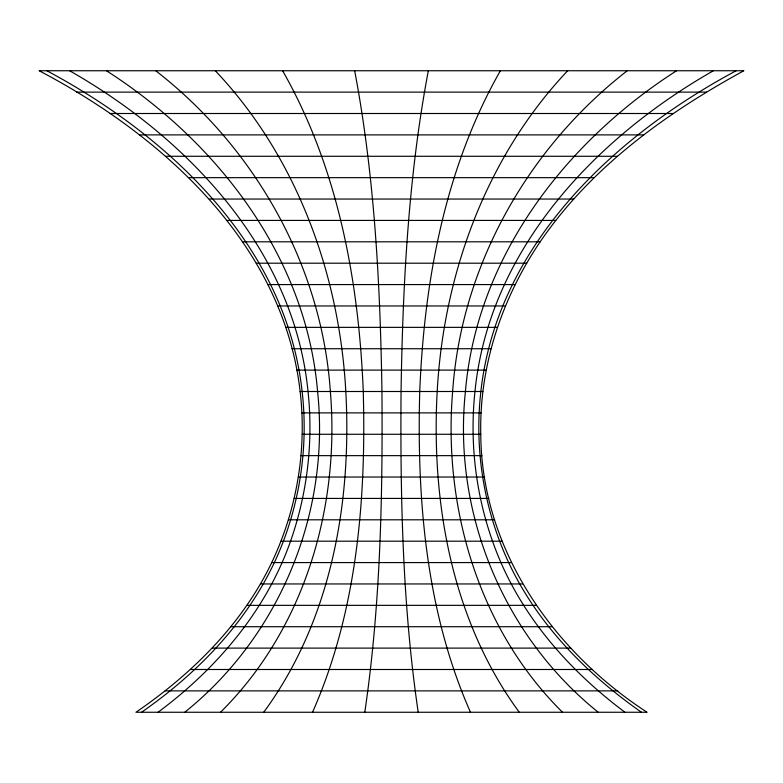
<?xml version="1.0" encoding="UTF-8"?>
<svg xmlns="http://www.w3.org/2000/svg" width="783" height="783" viewBox="0 0 783 783"><rect width="100%" height="100%" fill="white"/><g stroke="black" fill="none" stroke-linecap="round" stroke-linejoin="round"><path stroke-width="1.17" d="M480.762 434.271C479.274 365.827 501.932 298.196 540.162 241.81C590.92 167.435 665.716 113.418 743.85 70.744L39.15 70.744C163.549 136.046 283.358 244.316 300.134 391.5C306.985 449.726 296.874 509.645 271.721 562.576C242.113 624.384 191.962 673.918 135.939 712.256L647.061 712.256C553.052 651.231 481.418 549.177 480.762 434.271L302.238 434.271M364.79 712.256C380.401 606.15 382.75 498.595 381.947 391.5C380.215 284.17 374.656 176.4 354.67 70.744M428.33 70.744C408.344 176.4 402.785 284.17 401.053 391.5C400.25 498.595 402.599 606.15 418.21 712.256M312.525 712.256C356.911 611.905 366.219 500.034 363.263 391.5C358.78 280.784 338.041 167.983 282.614 70.744M500.386 70.744C444.959 167.983 424.22 280.784 419.737 391.5C416.781 500.034 426.089 611.905 470.475 712.256M263.724 712.256C331.052 620.645 351.9 503.058 345.812 391.5C339.391 274.138 296.826 156.933 215.325 70.744M567.675 70.744C486.174 156.933 443.609 274.138 437.188 391.5C431.1 503.058 451.948 620.645 519.276 712.256M220.493 712.256C304.342 629.375 340.057 507.345 330.357 391.5C321.774 265.643 254.906 147.733 155.729 70.744M184.749 712.256C279.962 635.845 330.387 512.63 317.585 391.5C306.251 256.932 217.468 141.909 106.439 70.744M627.271 70.744C528.094 147.733 461.226 265.643 452.643 391.5C442.943 507.345 478.658 629.375 562.507 712.256M158.039 712.256C216.588 668.741 266.142 610.671 290.542 541.19C307.347 493.378 313.396 441.896 308.032 391.5C293.997 250.11 188.243 138.366 69.609 70.744M141.527 712.256C203.003 669.524 256.667 612.081 283.397 541.19C301.308 493.672 307.905 441.974 302.13 391.5C286.098 245.793 169.823 136.585 46.853 70.744M676.561 70.744C565.532 141.909 476.749 256.932 465.415 391.5C452.613 512.63 503.038 635.845 598.251 712.256M713.391 70.744C594.757 138.366 489.003 250.11 474.968 391.5C468.782 449.511 477.728 509.028 500.924 562.576C527.243 622.916 572.627 673.126 624.961 712.256M736.147 70.744C613.177 136.585 496.902 245.793 480.87 391.5C474.195 449.667 483.992 509.488 508.666 562.576C537.422 624.012 586.379 673.732 641.473 712.256M76.528 92.12L706.472 92.12M109.767 113.506L673.233 113.506M139.433 134.891L643.567 134.891M165.673 156.277L617.327 156.277M188.918 177.663L594.082 177.663M209.394 199.048L573.606 199.048M227.266 220.424L555.734 220.424M242.838 241.81L540.162 241.81M256.295 263.196L526.705 263.196M267.815 284.581L515.185 284.581M277.544 305.967L505.456 305.967M285.56 327.353L497.44 327.353M291.981 348.729L491.019 348.729M296.835 370.114L486.165 370.114M300.134 391.5L482.866 391.5M301.925 412.886L481.075 412.886M301.044 455.647L481.956 455.647M298.372 477.033L484.628 477.033M294.193 498.419L488.807 498.419M288.428 519.804L494.572 519.804M280.989 541.19L502.011 541.19M271.721 562.576L511.279 562.576M260.455 583.952L522.545 583.952M246.939 605.337L536.061 605.337M230.936 626.723L552.064 626.723M212.242 648.109L570.758 648.109M190.406 669.494L592.594 669.494M165.164 690.88L617.836 690.88"/></g></svg>
